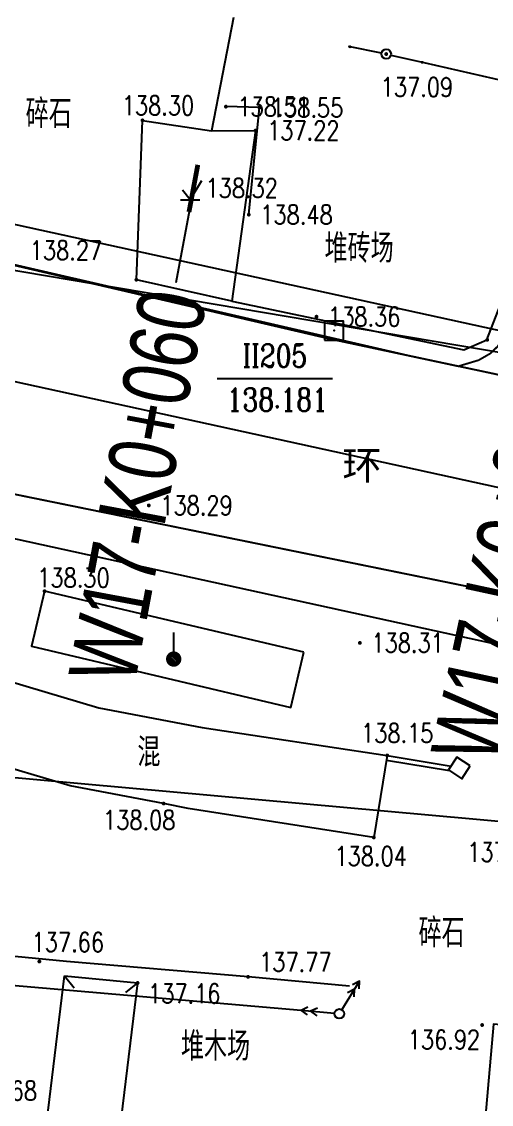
# Model space of a CAD drawing. Extents: x 529262 to 576451, y 2694391 to 2717535.
# Drawn here: x 563957.3 to 563981.7, y 2711394.1 to 2711450.5 of the extents above; entities that cross this region are included whole.
import ezdxf
from ezdxf.enums import TextEntityAlignment as Align
from ezdxf.xclip import XClip

# ---------------------------------------------------------------- set-up
doc = ezdxf.new("R2010")
doc.units = 0
doc.header["$XCLIPFRAME"] = 0
doc.linetypes.add('X2', pattern=[10, 8, -2])
for name, color, linetype in [('DLDW', 8, 'Continuous'), ('DLSS', 4, 'Continuous'), ('DMTZ', 8, 'Continuous'), ('GCD', 8, 'Continuous'), ('GXYZ', 8, 'Continuous'), ('JMD', 8, 'Continuous'), ('KZD', 8, 'Continuous'), ('PP-COM', 7, 'Continuous'), ('RD-中线', 40, 'Continuous'), ('RD-红线', 7, 'Continuous'), ('ZBTZ', 8, 'Continuous'), ('ZJ', 7, 'Continuous'), ('桩号标注_W17-', 7, 'Continuous')]:
    doc.layers.add(name, color=color, linetype=linetype)
doc.styles.add('HZ', font='rs.shx', dxfattribs={"width": 0.8, "bigfont": 'hztxt.shx'})
doc.styles.add('romanc', font='romanc.shx', dxfattribs={"width": 0.8})
doc.styles.add('SMEDI', font='smsim.shx', dxfattribs={"width": 0.75, "height": 3.5, "bigfont": 'smfs.shx'})
doc.styles.add('等线体', font='simhei.ttf')
doc.linetypes.add('10422', pattern='A,0.75,[150,AAA.SHX,S=0.5,R=0,X=0,Y=0.5],1.5,[177,AAA.SHX,S=1,R=0,X=0,Y=0.4],0.75', length=3)
doc.linetypes.add('1161', pattern='A,0,[149,AAA.SHX,S=0.15,R=0,X=0,Y=0],-1.6', length=1.6)

# ---------------------------------------------------------------- blocks, each defined once
blk = doc.blocks.new('A$C19FD0107')
at = {"layer": 'RD-中线', "color": 8, "linetype": 'Continuous', "flags": 128}
blk.add_lwpolyline([(-6861.027, 17001.718), (-7060.418, 17045.406, 0.117908), (-7116.226, 17044.265), (-7165.183, 17031.493)], format="xyb", dxfattribs=at)
at = {"layer": 'RD-红线', "color": 8, "linetype": 'Continuous', "flags": 128}
for points in [[(-6889.092, 17016.057), (-7058.711, 17053.222, 0.098729), (-7108.764, 17054.098, 0.098729)], [(-6862.739, 16993.903), (-7062.124, 17037.591, 0.117895), (-7114.206, 17036.524), (-7120.778, 17034.81)]]:
    blk.add_lwpolyline(points, format="xyb", dxfattribs=at)
blk = doc.blocks.new('gc123')
at = {"color": 8}
for p, q in [((0, 0), (1.2, 2)), ((-1, 0), (1, 0)), ((0, 0), (-0.8, 1))]:
    blk.add_line(p, q, dxfattribs=at)
blk = doc.blocks.new('gc013c')
at = {"linetype": 'Continuous'}
blk.add_line((0.5, 0), (4, 0), dxfattribs=at)
at = {"linetype": 'Continuous', "const_width": 0.15, "flags": 128}
blk.add_lwpolyline([(3.775, 0, 1), (3.925, 0, 1)], format="xyb", close=True, dxfattribs=at)
blk = doc.blocks.new('gc170')
at = {"color": 8, "linetype": 'Continuous'}
blk.add_circle((0, 0), 0.5, dxfattribs=at)
blk = doc.blocks.new('GC200')
at = {"linetype": 'Continuous', "const_width": 0.2, "flags": 128}
blk.add_lwpolyline([(-0.1, 0, 1), (0.1, 0, 1)], format="xyb", close=True, dxfattribs=at)
blk = doc.blocks.new('gc115')
at = {"color": 8}
blk.add_lwpolyline([(-1, -1), (1, -1), (1, 1), (-1, 1)], close=True, dxfattribs=at)
blk.add_point((0, 0), dxfattribs=at)
blk = doc.blocks.new('gc017')
at = {"color": 8, "const_width": 0.2}
blk.add_lwpolyline([(0, 2.8), (0, 0.4)], dxfattribs=at)
at = {"color": 8, "const_width": 0.8}
blk.add_lwpolyline([(0.4, 0, 0.198912), (0.28, 0.28, 0.198912), (0, 0.4, 0.198912), (-0.28, 0.28, 0.198912), (-0.4, 0, 0.198912), (-0.28, -0.28, 0.198912), (0, -0.4, 0.198912), (0.28, -0.28, 0.198912)], format="xyb", close=True, dxfattribs=at)
blk = doc.blocks.new('gc013a')
at = {"linetype": 'Continuous'}
blk.add_line((0.5, 0), (4, 0), dxfattribs=at)
at = {"linetype": 'Continuous', "flags": 128}
for points in [[(2.31, -0.4), (3, 0), (2.31, 0.4)], [(3.31, -0.4), (4, 0), (3.31, 0.4)]]:
    blk.add_lwpolyline(points, dxfattribs=at)

msp = doc.modelspace()

# ---------------------------------------------------------------- linework, layer by layer
at = {"color": 8, "linetype": 'Continuous', "flags": 128}
msp.add_lwpolyline([(563880.523, 2711450.504), (564182.421, 2711399.466)], dxfattribs=at)
at = {"layer": 'DLDW', "linetype": '1161', "lineweight": -2, "elevation": 138.31, "flags": 128}
msp.add_lwpolyline([(563971.948, 2711417.687), (563958.457, 2711420.867), (563957.78, 2711417.997), (563971.271, 2711414.817)], close=True, dxfattribs=at)
at = {"layer": 'DLSS', "linetype": 'X2', "lineweight": -2, "const_width": 0.1, "flags": 128}
msp.add_lwpolyline([(563997.185, 2711502.568), (563991.16, 2711475.761), (563989.393, 2711465.826), (563984.595, 2711443.331), (563982.579, 2711434.444), (563982.049, 2711433.626), (563981.663, 2711433.253), (563981.058, 2711432.905), (563979.999, 2711432.587)], dxfattribs=at)
msp.add_lwpolyline([(563997.185, 2711502.568), (563991.16, 2711475.761), (563989.393, 2711465.826), (563984.595, 2711443.331), (563982.579, 2711434.444), (563982.049, 2711433.626), (563981.663, 2711433.253), (563981.058, 2711432.905), (563979.999, 2711432.587)], dxfattribs=at)
at = {"layer": 'DLSS', "linetype": 'Continuous', "const_width": 0.1, "flags": 128}
msp.add_lwpolyline([(563979.999, 2711432.587), (563973.41, 2711433.991), (563942.294, 2711441.248), (563934.606, 2711442.67), (563927.791, 2711443.753), (563918.698, 2711444.581)], dxfattribs=at)
msp.add_lwpolyline([(563979.999, 2711432.587), (563973.41, 2711433.991), (563942.294, 2711441.248), (563934.606, 2711442.67), (563927.791, 2711443.753), (563918.698, 2711444.581)], dxfattribs=at)
at = {"layer": 'DLSS', "linetype": 'Continuous', "lineweight": -2, "const_width": 0.1, "flags": 128}
msp.add_lwpolyline([(563994.94, 2711418.17), (563932.319, 2711430.926), (563923.295, 2711431.956), (563917.417, 2711432.156)], dxfattribs=at)
msp.add_lwpolyline([(563994.94, 2711418.17), (563932.319, 2711430.926), (563923.295, 2711431.956), (563917.417, 2711432.156)], dxfattribs=at)
at = {"layer": 'DMTZ', "linetype": '10422', "lineweight": -2, "flags": 128}
msp.add_lwpolyline([(563968.297, 2711450.757), (563967.143, 2711444.853), (563969.443, 2711444.871), (563968.211, 2711435.981), (563980.287, 2711433.45), (563981.485, 2711433.964), (563982.298, 2711436.059), (563983.41, 2711441.362)], dxfattribs=at)
msp.add_lwpolyline([(563968.297, 2711450.757), (563967.143, 2711444.853), (563969.443, 2711444.871), (563968.211, 2711435.981), (563980.287, 2711433.45), (563981.485, 2711433.964), (563982.298, 2711436.059), (563983.41, 2711441.362)], dxfattribs=at)
at = {"layer": 'DMTZ', "linetype": '10422', "elevation": 136.844, "flags": 128}
msp.add_lwpolyline([(563974.323, 2711400.294), (563969.053, 2711400.778), (563959.602, 2711401.577), (563947.384, 2711402.767)], dxfattribs=at)
at = {"layer": 'GXYZ', "linetype": 'Continuous', "lineweight": -2}
for p, q in [((563978.193, 2711448.406), (564030.6, 2711436.419)), ((563978.193, 2711448.406), (564030.6, 2711436.419)), ((563943.706, 2711412.354), (563989.686, 2711408.209))]:
    msp.add_line(p, q, dxfattribs=at)
at = {"layer": 'GXYZ', "linetype": 'Continuous'}
msp.add_line((563971.809, 2711399.028), (563869.267, 2711407.909), dxfattribs=at)
at = {"layer": 'JMD', "linetype": 'Continuous'}
for p, q in [((563959.49, 2711400.826), (563959.991, 2711400.202)), ((563963.301, 2711400.458), (563962.677, 2711399.957))]:
    msp.add_line(p, q, dxfattribs=at)
at = {"layer": 'JMD', "linetype": 'Continuous', "lineweight": -2, "elevation": 138.482, "flags": 128}
msp.add_lwpolyline([(563951.885, 2711417.595), (563961.273, 2711414.798), (563966.664, 2711413.766), (563976.294, 2711412.313), (563975.596, 2711408.04), (563965.94, 2711409.541), (563964.655, 2711409.806), (563959.795, 2711410.731), (563950.645, 2711413.432)], close=True, dxfattribs=at)
at = {"layer": 'JMD', "linetype": 'Continuous', "lineweight": -2, "elevation": 138.153, "flags": 128}
for points in [[(563976.294, 2711412.313), (563979.617, 2711411.761)], [(563976.253, 2711412.066), (563979.534, 2711411.521)]]:
    msp.add_lwpolyline(points, dxfattribs=at)
at = {"layer": 'JMD', "linetype": 'Continuous', "lineweight": -2, "flags": 128}
msp.add_lwpolyline([(563980.616, 2711411.768), (563979.922, 2711412.224), (563979.482, 2711411.555), (563980.176, 2711411.099)], close=True, dxfattribs=at)
at = {"layer": 'JMD', "linetype": 'Continuous', "flags": 128}
for points, elevation in [([(563959.49, 2711400.826), (563963.301, 2711400.458), (563960.431, 2711376.9), (563956.623, 2711377.21)], 136.767), ([(563987.605, 2711397.816), (563981.834, 2711398.306), (563978.791, 2711363.816), (563976.119, 2711340.263), (563977.223, 2711340.138), (563974.896, 2711327.582), (563982.234, 2711326.594), (563982.35, 2711331.15), (563982.741, 2711336.724), (563984.3, 2711356.655), (563986.39, 2711382.666)], 137.671)]:
    msp.add_lwpolyline(points, close=True, dxfattribs=dict(at, elevation=elevation))
at = {"layer": 'KZD', "linetype": 'Continuous'}
msp.add_line((563967.442, 2711431.944), (563973.442, 2711431.944), dxfattribs=at)
msp.add_line((563967.442, 2711431.944), (563973.442, 2711431.944), dxfattribs=at)
at = {"layer": 'PP-COM', "elevation": 138.16}
msp.add_lwpolyline([(564096.578, 2711407.378), (564074.413, 2711412.382), (564057.15, 2711416.153), (563989.692, 2711430.522), (563977.364, 2711433.148), (563949.43, 2711439.584), (563937.447, 2711442.144), (563922.56, 2711444.229), (563911.299, 2711444.622), (563898.273, 2711444.579)], dxfattribs=at)
at = {"layer": 'ZBTZ', "linetype": '1161', "flags": 128}
for points in [[(563969.093, 2711440.489), (563969.647, 2711446.063), (563967.904, 2711446.114)], [(563979.999, 2711432.587), (563983.332, 2711431.877)], [(563979.999, 2711432.587), (563983.332, 2711431.877)]]:
    msp.add_lwpolyline(points, dxfattribs=at)
at = {"layer": 'ZBTZ', "linetype": '1161', "lineweight": -2, "elevation": 138.266, "flags": 128}
msp.add_lwpolyline([(563968.211, 2711435.981), (563963.236, 2711437.095), (563963.55, 2711445.397), (563967.143, 2711444.853)], dxfattribs=at)
msp.add_lwpolyline([(563968.211, 2711435.981), (563963.236, 2711437.095), (563963.55, 2711445.397), (563967.143, 2711444.853)], dxfattribs=at)
at = {"layer": '桩号标注_W17-'}
msp.add_line((563966.204, 2711441.854), (563965.285, 2711436.939), dxfattribs=at)
at = {"layer": '桩号标注_W17-', "const_width": 0.25}
msp.add_lwpolyline([(563966.434, 2711443.082), (563965.974, 2711440.625)], dxfattribs=at)

# ---------------------------------------------------------------- block references
at = {"layer": 'DLDW', "linetype": '1161', "lineweight": -2, "xscale": 0.5, "yscale": 0.5}
msp.add_blockref('gc017', (563965.179, 2711417.334), dxfattribs=at)
at = {"layer": 'GCD', "linetype": 'Continuous', "lineweight": -2}
ref = msp.add_blockref('GC200', (563976.244, 2711448.852, 137.092), dxfattribs=dict(at, xscale=0.5, yscale=0.5, zscale=0.5))
ref.add_attrib('height', '137.09', dxfattribs={"linetype": 'Continuous', "height": 1, "style": 'HZ', "width": 0.8}).set_placement((563975.956, 2711447.134, 137.092), align=Align.MIDDLE_LEFT)
ref = msp.add_blockref('GC200', (563976.244, 2711448.852, 137.092), dxfattribs=dict(at, xscale=0.5, yscale=0.5, zscale=0.5))
ref.add_attrib('height', '137.09', dxfattribs={"linetype": 'Continuous', "lineweight": -2, "height": 1, "style": 'HZ', "width": 0.8}).set_placement((563975.956, 2711447.134, 137.092), align=Align.MIDDLE_LEFT)
ref = msp.add_blockref('GC200', (563963.55, 2711445.397, 138.304), dxfattribs=dict(at, xscale=0.5, yscale=0.5, zscale=0.5))
ref.add_attrib('height', '138.30', dxfattribs={"linetype": 'Continuous', "height": 1, "style": 'HZ', "width": 0.8}).set_placement((563962.475, 2711446.172, 138.304), align=Align.MIDDLE_LEFT)
ref = msp.add_blockref('GC200', (563963.55, 2711445.397, 138.304), dxfattribs=dict(at, xscale=0.5, yscale=0.5, zscale=0.5))
ref.add_attrib('height', '138.30', dxfattribs={"linetype": 'Continuous', "lineweight": -2, "height": 1, "style": 'HZ', "width": 0.8}).set_placement((563962.475, 2711446.172, 138.304), align=Align.MIDDLE_LEFT)
at = {"layer": 'GCD', "linetype": 'Continuous'}
ref = msp.add_blockref('GC200', (563967.897, 2711446.112, 138.514), dxfattribs=dict(at, xscale=0.5, yscale=0.5, zscale=0.5))
ref.add_attrib('height', '138.51', dxfattribs={"linetype": 'Continuous', "height": 1, "style": 'HZ', "width": 0.8}).set_placement((563968.497, 2711446.112, 138.514), align=Align.MIDDLE_LEFT)
ref = msp.add_blockref('GC200', (563969.64, 2711446.061, 138.545), dxfattribs=dict(at, xscale=0.5, yscale=0.5, zscale=0.5))
ref.add_attrib('height', '138.55', dxfattribs={"linetype": 'Continuous', "height": 1, "style": 'HZ', "width": 0.8}).set_placement((563970.24, 2711446.061, 138.545), align=Align.MIDDLE_LEFT)
at = {"layer": 'GCD', "linetype": 'Continuous', "lineweight": -2}
ref = msp.add_blockref('GC200', (563969.443, 2711444.871, 137.224), dxfattribs=dict(at, xscale=0.5, yscale=0.5, zscale=0.5))
ref.add_attrib('height', '137.22', dxfattribs={"linetype": 'Continuous', "height": 1, "style": 'HZ', "width": 0.8}).set_placement((563970.043, 2711444.871, 137.224), align=Align.MIDDLE_LEFT)
ref = msp.add_blockref('GC200', (563969.443, 2711444.871, 137.224), dxfattribs=dict(at, xscale=0.5, yscale=0.5, zscale=0.5))
ref.add_attrib('height', '137.22', dxfattribs={"linetype": 'Continuous', "lineweight": -2, "height": 1, "style": 'HZ', "width": 0.8}).set_placement((563970.043, 2711444.871, 137.224), align=Align.MIDDLE_LEFT)
at = {"layer": 'GCD', "linetype": 'Continuous'}
ref = msp.add_blockref('GC200', (563966.233, 2711441.871, 138.32), dxfattribs=dict(at, xscale=0.5, yscale=0.5, zscale=0.5))
ref.add_attrib('height', '138.32', dxfattribs={"linetype": 'Continuous', "height": 1, "style": 'HZ', "width": 0.8}).set_placement((563966.833, 2711441.871, 138.32), align=Align.MIDDLE_LEFT)
ref = msp.add_blockref('GC200', (563969.086, 2711440.487, 138.484), dxfattribs=dict(at, xscale=0.5, yscale=0.5, zscale=0.5))
ref.add_attrib('height', '138.48', dxfattribs={"linetype": 'Continuous', "height": 1, "style": 'HZ', "width": 0.8}).set_placement((563969.686, 2711440.487, 138.484), align=Align.MIDDLE_LEFT)
at = {"layer": 'GCD', "linetype": 'Continuous', "lineweight": -2}
ref = msp.add_blockref('GC200', (563963.236, 2711437.095, 138.266), dxfattribs=dict(at, xscale=0.5, yscale=0.5, zscale=0.5))
ref.add_attrib('height', '138.27', dxfattribs={"linetype": 'Continuous', "height": 1, "style": 'HZ', "width": 0.8}).set_placement((563957.682, 2711438.628, 138.266), align=Align.MIDDLE_LEFT)
ref = msp.add_blockref('GC200', (563963.236, 2711437.095, 138.266), dxfattribs=dict(at, xscale=0.5, yscale=0.5, zscale=0.5))
ref.add_attrib('height', '138.27', dxfattribs={"linetype": 'Continuous', "lineweight": -2, "height": 1, "style": 'HZ', "width": 0.8}).set_placement((563957.682, 2711438.628, 138.266), align=Align.MIDDLE_LEFT)
at = {"layer": 'GCD', "linetype": 'Continuous'}
ref = msp.add_blockref('GC200', (563972.611, 2711435.171, 138.358), dxfattribs=dict(at, xscale=0.5, yscale=0.5, zscale=0.5))
ref.add_attrib('height', '138.36', dxfattribs={"linetype": 'Continuous', "height": 1, "style": 'HZ', "width": 0.8}).set_placement((563973.211, 2711435.171, 138.358), align=Align.MIDDLE_LEFT)
ref = msp.add_blockref('GC200', (563981.503, 2711433.966, 138.158), dxfattribs=dict(at, xscale=0.5, yscale=0.5, zscale=0.5))
ref.add_attrib('height', '138.16', dxfattribs={"linetype": 'Continuous', "height": 1, "style": 'HZ', "width": 0.8}).set_placement((563982.103, 2711433.966, 138.158), align=Align.MIDDLE_LEFT)
ref = msp.add_blockref('GC200', (563963.881, 2711425.338, 138.291), dxfattribs=dict(at, xscale=0.5, yscale=0.5, zscale=0.5))
ref.add_attrib('height', '138.29', dxfattribs={"linetype": 'Continuous', "height": 1, "style": 'HZ', "width": 0.8}).set_placement((563964.481, 2711425.338, 138.291), align=Align.MIDDLE_LEFT)
at = {"layer": 'GCD', "linetype": 'Continuous', "lineweight": -2}
ref = msp.add_blockref('GC200', (563958.457, 2711420.867, 138.301), dxfattribs=dict(at, xscale=0.5, yscale=0.5, zscale=0.5))
ref.add_attrib('height', '138.30', dxfattribs={"linetype": 'Continuous', "height": 1, "style": 'HZ', "width": 0.8}).set_placement((563958.072, 2711421.571, 138.301), align=Align.MIDDLE_LEFT)
ref = msp.add_blockref('GC200', (563958.457, 2711420.867, 138.301), dxfattribs=dict(at, xscale=0.5, yscale=0.5, zscale=0.5))
ref.add_attrib('height', '138.30', dxfattribs={"linetype": 'Continuous', "lineweight": -2, "height": 1, "style": 'HZ', "width": 0.8}).set_placement((563958.072, 2711421.571, 138.301), align=Align.MIDDLE_LEFT)
ref = msp.add_blockref('GC200', (563974.872, 2711418.176, 138.31), dxfattribs=dict(at, xscale=0.5, yscale=0.5, zscale=0.5))
ref.add_attrib('height', '138.31', dxfattribs={"linetype": 'Continuous', "height": 1, "style": 'HZ', "width": 0.8}).set_placement((563975.472, 2711418.176, 138.31), align=Align.MIDDLE_LEFT)
ref = msp.add_blockref('GC200', (563974.872, 2711418.176, 138.31), dxfattribs=dict(at, xscale=0.5, yscale=0.5, zscale=0.5))
ref.add_attrib('height', '138.31', dxfattribs={"linetype": 'Continuous', "lineweight": -2, "height": 1, "style": 'HZ', "width": 0.8}).set_placement((563975.472, 2711418.176, 138.31), align=Align.MIDDLE_LEFT)
ref = msp.add_blockref('GC200', (563976.294, 2711412.313, 138.153), dxfattribs=dict(at, xscale=0.5, yscale=0.5, zscale=0.5))
ref.add_attrib('height', '138.15', dxfattribs={"linetype": 'Continuous', "lineweight": -2, "height": 1, "style": 'HZ', "width": 0.8}).set_placement((563974.934, 2711413.48, 138.153), align=Align.MIDDLE_LEFT)
at = {"layer": 'GCD', "linetype": 'Continuous'}
ref = msp.add_blockref('GC200', (563964.655, 2711409.806, 138.083), dxfattribs=dict(at, xscale=0.5, yscale=0.5, zscale=0.5))
ref.add_attrib('height', '138.08', dxfattribs={"linetype": 'Continuous', "height": 1, "style": 'HZ', "width": 0.8}).set_placement((563961.499, 2711408.952, 138.083), align=Align.MIDDLE_LEFT)
ref = msp.add_blockref('GC200', (563975.596, 2711408.04, 138.043), dxfattribs=dict(at, xscale=0.5, yscale=0.5, zscale=0.5))
ref.add_attrib('height', '138.04', dxfattribs={"linetype": 'Continuous', "height": 1, "style": 'HZ', "width": 0.8}).set_placement((563973.548, 2711407.065, 138.043), align=Align.MIDDLE_LEFT)
at = {"layer": 'GCD', "linetype": 'Continuous', "lineweight": -2}
ref = msp.add_blockref('GC200', (563982.7, 2711405.891, 137.859), dxfattribs=dict(at, xscale=0.5, yscale=0.5, zscale=0.5))
ref.add_attrib('height', '137.86', dxfattribs={"linetype": 'Continuous', "lineweight": -2, "height": 1, "style": 'HZ', "width": 0.8}).set_placement((563980.463, 2711407.276, 137.859), align=Align.MIDDLE_LEFT)
at = {"layer": 'GCD', "linetype": 'Continuous'}
ref = msp.add_blockref('GC200', (563958.185, 2711401.577, 137.664), dxfattribs=dict(at, xscale=0.5, yscale=0.5, zscale=0.5))
ref.add_attrib('height', '137.66', dxfattribs={"linetype": 'Continuous', "height": 1, "style": 'HZ', "width": 0.8}).set_placement((563957.777, 2711402.582, 137.664), align=Align.MIDDLE_LEFT)
ref = msp.add_blockref('GC200', (563969.053, 2711400.778, 137.771), dxfattribs=dict(at, xscale=0.5, yscale=0.5, zscale=0.5))
ref.add_attrib('height', '137.77', dxfattribs={"linetype": 'Continuous', "height": 1, "style": 'HZ', "width": 0.8}).set_placement((563969.627, 2711401.554, 137.771), align=Align.MIDDLE_LEFT)
ref = msp.add_blockref('GC200', (563963.301, 2711400.458, 137.162), dxfattribs=dict(at, xscale=0.5, yscale=0.5, zscale=0.5))
ref.add_attrib('height', '137.16', dxfattribs={"linetype": 'Continuous', "height": 1, "style": 'HZ', "width": 0.8}).set_placement((563963.842, 2711399.907, 137.162), align=Align.MIDDLE_LEFT)
ref = msp.add_blockref('GC200', (563981.235, 2711398.269, 136.923), dxfattribs=dict(at, xscale=0.5, yscale=0.5, zscale=0.5))
ref.add_attrib('height', '136.92', dxfattribs={"linetype": 'Continuous', "height": 1, "style": 'HZ', "width": 0.8}).set_placement((563977.364, 2711397.508, 136.923), align=Align.MIDDLE_LEFT)
ref = msp.add_blockref('GC200', (563956.865, 2711393.16, 136.675), dxfattribs=dict(at, xscale=0.5, yscale=0.5, zscale=0.5))
ref.add_attrib('height', '136.68', dxfattribs={"linetype": 'Continuous', "height": 1, "style": 'HZ', "width": 0.8}).set_placement((563954.29, 2711394.849, 136.675), align=Align.MIDDLE_LEFT)
at = {"layer": 'GXYZ', "linetype": 'Continuous', "lineweight": -2}
for xscale, yscale, rotation in [(0.500000000038774, 0.500000000038774, 168.6671803985736), (0.500000000038774, 0.500000000038774, 168.6671803985736), (0.5000000000932142, 0.5000000000932142, 347.1162399717879), (0.5000000000932142, 0.5000000000932142, 347.1162399717879)]:
    msp.add_blockref('gc013c', (563976.244, 2711448.852), dxfattribs=dict(at, xscale=xscale, yscale=yscale, rotation=rotation))
at = {"layer": 'GXYZ', "linetype": 'Continuous', "lineweight": -2, "xscale": 0.5, "yscale": 0.5}
for p in [(563976.244, 2711448.852), (563976.244, 2711448.852), (563973.801, 2711398.855, 137.154)]:
    msp.add_blockref('gc170', p, dxfattribs=at)
at = {"layer": 'GXYZ', "linetype": 'Continuous'}
for xscale, yscale, rotation in [(0.4999999998280257, 0.4999999998280257, 58.48771359914259), (0.4999999999638373, 0.4999999999638373, 175.049570111206)]:
    msp.add_blockref('gc013a', (563973.801, 2711398.855), dxfattribs=dict(at, xscale=xscale, yscale=yscale, rotation=rotation))
at = {"layer": 'KZD', "linetype": 'Continuous', "lineweight": -2, "xscale": 0.5, "yscale": 0.5}
msp.add_blockref('gc115', (563973.525, 2711434.445, 138.181), dxfattribs=at)
msp.add_blockref('gc115', (563973.525, 2711434.445, 138.181), dxfattribs=at)
at = {"layer": 'PP-COM'}
ref = msp.add_blockref('A$C19FD0107', (570997.993, 2694390.603), dxfattribs=at)
XClip(ref).set_block_clipping_path([(-9366.4383134884, 14428.6043910822), (-3328.4480743363, 17452.7484863754)])
at = {"layer": 'ZBTZ', "linetype": 'Continuous', "lineweight": -2, "xscale": 0.5, "yscale": 0.5}
msp.add_blockref('gc123', (563966.035, 2711441.262), dxfattribs=at)
msp.add_blockref('gc123', (563966.035, 2711441.262), dxfattribs=at)

# ---------------------------------------------------------------- texts
at = {"layer": 'JMD', "linetype": 'Continuous', "lineweight": -2, "style": 'HZ', "width": 0.8}
msp.add_text('混', height=1.5, dxfattribs=at).set_placement((563964.487, 2711412.484), align=Align.MIDDLE_RIGHT)
at = {"layer": 'KZD', "linetype": 'Continuous', "style": 'romanc', "width": 0.8}
msp.add_text('II205', height=1.2, dxfattribs=at).set_placement((563968.759, 2711432.532))
msp.add_text('II205', height=1.2, dxfattribs=at).set_placement((563968.759, 2711432.532))
msp.add_text('138.181', height=1.2, dxfattribs=at).set_placement((563967.935, 2711430.853, 138.181), align=Align.MIDDLE_LEFT)
at = {"layer": 'ZJ', "color": 8, "linetype": 'Continuous', "lineweight": -2, "style": 'HZ', "width": 0.8}
msp.add_text('碎石', height=1.5, dxfattribs=at).set_placement((563958.67, 2711445.822), align=Align.MIDDLE)
msp.add_text('碎石', height=1.5, dxfattribs=at).set_placement((563958.67, 2711445.822), align=Align.MIDDLE)
at = {"layer": 'ZJ', "color": 8, "linetype": 'Continuous', "style": 'HZ', "width": 0.8}
for s, p in [('堆砖场', (563974.832, 2711438.804)), ('堆砖场', (563974.832, 2711438.804)), ('碎石', (563979.126, 2711403.152)), ('堆木场', (563967.356, 2711397.236))]:
    msp.add_text(s, height=1.5, dxfattribs=at).set_placement(p, align=Align.MIDDLE)
at = {"layer": 'ZJ', "color": 8, "linetype": 'Continuous', "style": '等线体'}
msp.add_text('环', height=1.5, dxfattribs=at).set_placement((563974.979, 2711427.396), align=Align.MIDDLE)
msp.add_text('环', height=1.5, dxfattribs=at).set_placement((563974.979, 2711427.396), align=Align.MIDDLE)
at = {"layer": '桩号标注_W17-', "style": 'SMEDI', "width": 0.75}
for s, rotation, p in [('W17-K0+060', 79.4055, (563965.193, 2711436.447)), ('W17-K0+080', 77.829, (563984.595, 2711432.261))]:
    msp.add_text(s, height=3.5, rotation=rotation, dxfattribs=at).set_placement(p, align=Align.MIDDLE_RIGHT)

doc.saveas('drawing.dxf')
